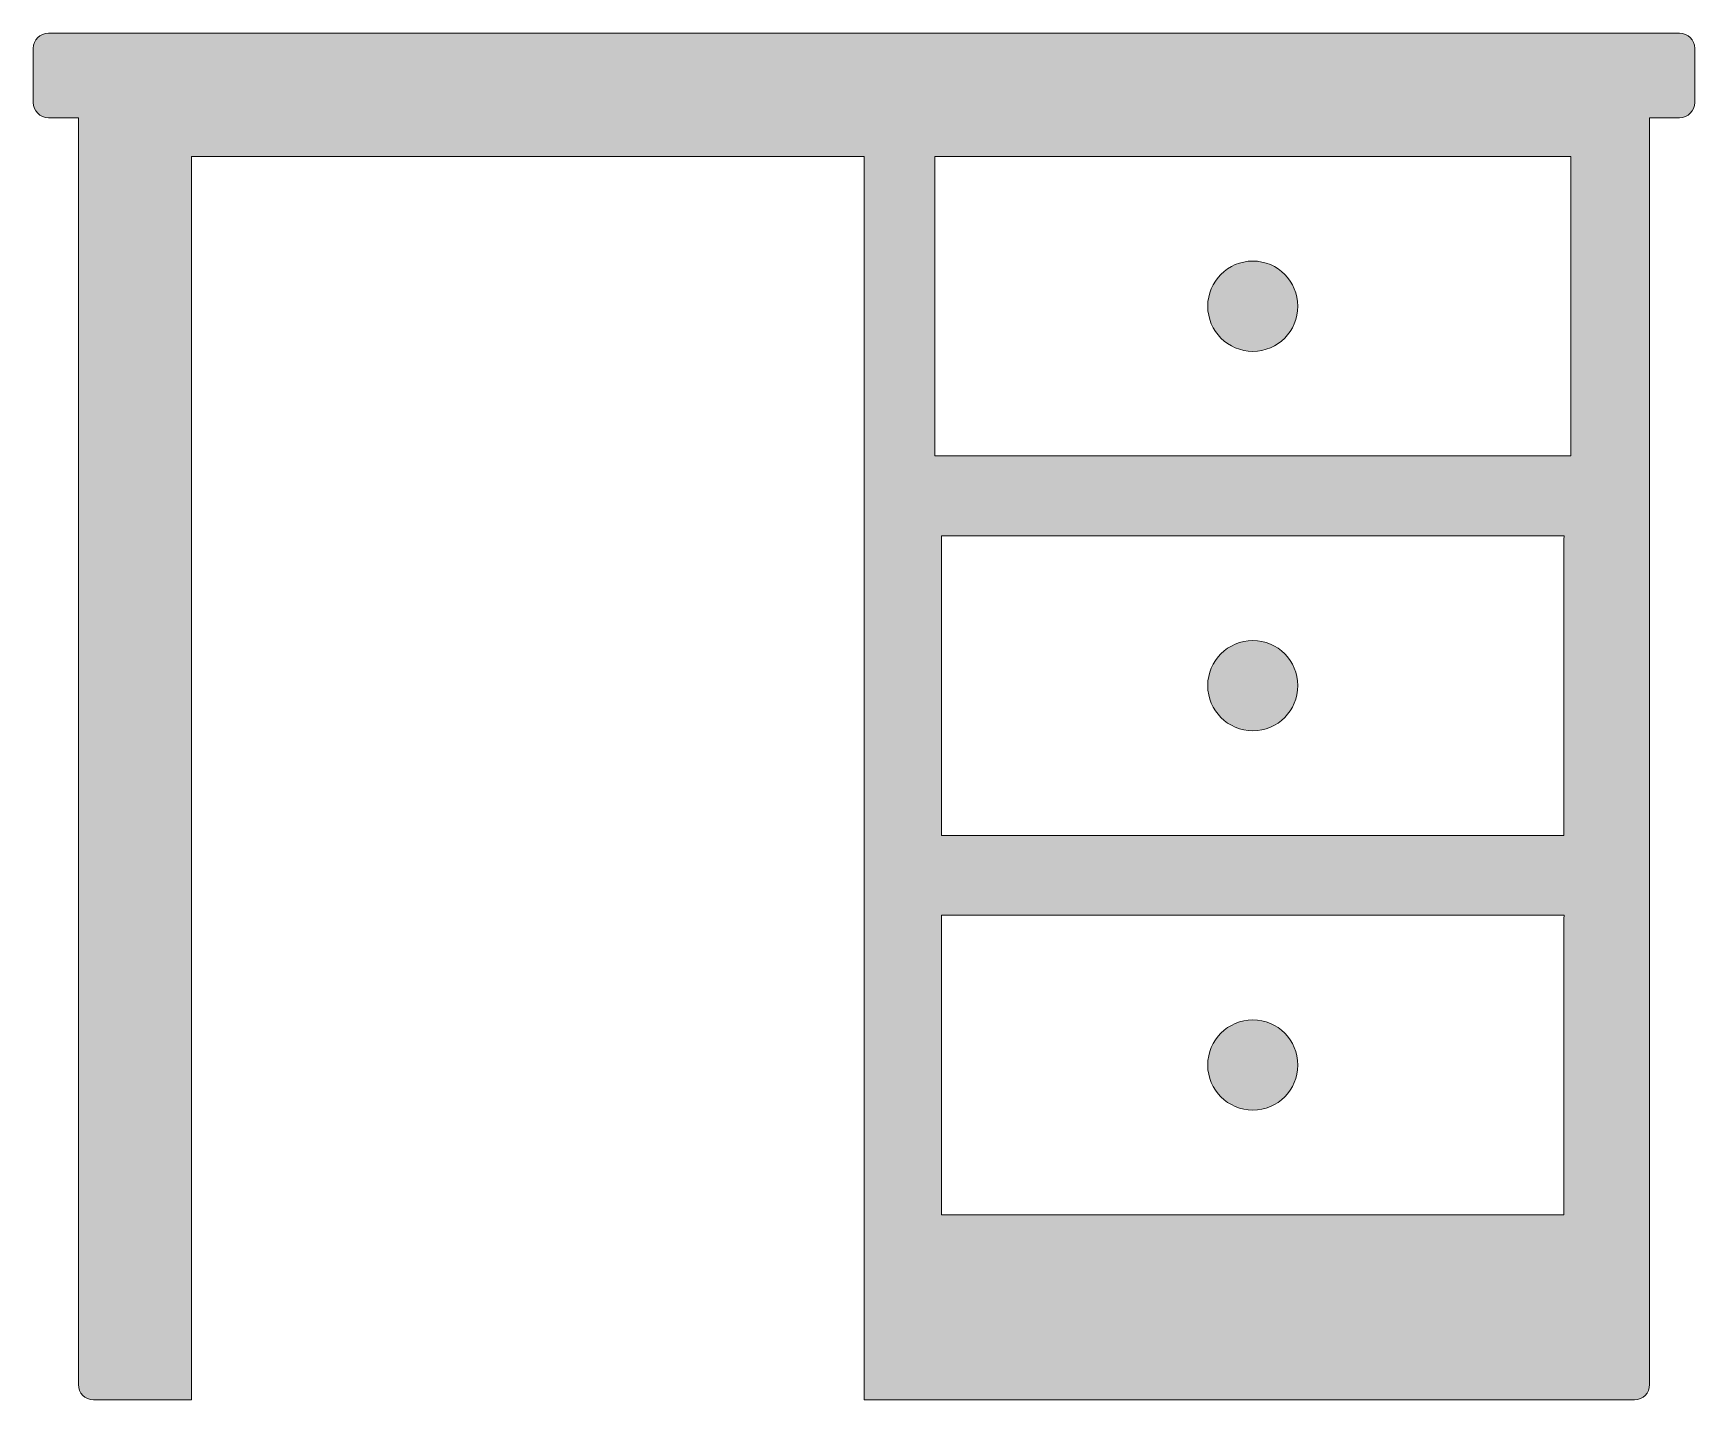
# Model space of a CAD drawing. Header units: inches. Extents: x 0 to 102, y 0 to 84.
import ezdxf

# ---------------------------------------------------------------- set-up
doc = ezdxf.new("R2010")
doc.units = ezdxf.units.IN
doc.header["$MEASUREMENT"] = 0
doc.layers.add('Layer 1', color=7, linetype='Continuous')

msp = doc.modelspace()

# ---------------------------------------------------------------- hatches: boundary and pattern name
at = {"layer": 'Layer 1', "true_color": 0xcce561}
h = msp.add_hatch(color=53, dxfattribs=at)
h.dxf.hatch_style = 2
edge = h.paths.add_edge_path()
edge.add_spline(control_points=[(100.67, 83.58), (100.67, 83.58), (0.93, 83.58), (0.93, 83.58), (0.42, 83.58), (0, 83.16), (0, 82.65), (0, 82.65), (0, 79.34), (0, 79.34), (0, 78.83), (0.42, 78.41), (0.93, 78.41), (0.93, 78.41), (2.76, 78.41), (2.76, 78.41), (2.76, 78.41), (2.76, 0.93), (2.76, 0.93), (2.76, 0.41), (3.17, 0), (3.68, 0), (3.68, 0), (9.67, 0), (9.67, 0), (9.67, 0), (9.67, 0.93), (9.67, 0.93), (9.67, 0.93), (9.67, 76.03), (9.67, 76.03), (9.67, 76.03), (50.8, 76.03), (50.8, 76.03), (50.8, 76.03), (50.8, 0.93), (50.8, 0.93), (50.8, 0.93), (50.8, 0), (50.8, 0), (50.8, 0), (97.92, 0), (97.92, 0), (98.43, 0), (98.84, 0.41), (98.84, 0.93), (98.84, 0.93), (98.84, 78.41), (98.84, 78.41), (98.84, 78.41), (100.67, 78.41), (100.67, 78.41), (101.18, 78.41), (101.6, 78.83), (101.6, 79.34), (101.6, 79.34), (101.6, 82.65), (101.6, 82.65), (101.6, 83.16), (101.18, 83.58), (100.67, 83.58)], knot_values=[0, 0, 0, 0, 1, 1, 1, 2, 2, 2, 3, 3, 3, 4, 4, 4, 5, 5, 5, 6, 6, 6, 7, 7, 7, 8, 8, 8, 9, 9, 9, 10, 10, 10, 11, 11, 11, 12, 12, 12, 13, 13, 13, 14, 14, 14, 15, 15, 15, 16, 16, 16, 17, 17, 17, 18, 18, 18, 19, 19, 19, 20, 20, 20, 20], degree=3, periodic=1)
edge = h.paths.add_edge_path()
edge.add_spline(control_points=[(93.6, 29.34), (93.6, 29.34), (93.6, 11.32), (93.6, 11.32), (93.6, 11.32), (55.54, 11.32), (55.54, 11.32), (55.54, 11.32), (55.54, 29.63), (55.54, 29.63), (55.54, 29.63), (93.62, 29.63), (93.62, 29.63), (93.6, 29.54), (93.6, 29.44), (93.6, 29.34)], knot_values=[0, 0, 0, 0, 1, 1, 1, 2, 2, 2, 3, 3, 3, 4, 4, 4, 5, 5, 5, 5], degree=3, periodic=1)
edge = h.paths.add_edge_path()
edge.add_spline(control_points=[(93.6, 52.54), (93.6, 52.54), (93.6, 34.52), (93.6, 34.52), (93.6, 34.52), (55.54, 34.52), (55.54, 34.52), (55.54, 34.52), (55.54, 52.83), (55.54, 52.83), (55.54, 52.83), (93.62, 52.83), (93.62, 52.83), (93.6, 52.74), (93.6, 52.64), (93.6, 52.54)], knot_values=[0, 0, 0, 0, 1, 1, 1, 2, 2, 2, 3, 3, 3, 4, 4, 4, 5, 5, 5, 5], degree=3, periodic=1)
edge = h.paths.add_edge_path()
edge.add_spline(control_points=[(94.02, 57.72), (94.02, 57.72), (55.14, 57.72), (55.14, 57.72), (55.14, 57.72), (55.14, 75.88), (55.14, 75.88), (55.14, 75.93), (55.14, 75.98), (55.14, 76.03), (55.14, 76.03), (94.02, 76.03), (94.02, 76.03), (94.02, 76.03), (94.02, 57.72), (94.02, 57.72)], knot_values=[0, 0, 0, 0, 1, 1, 1, 2, 2, 2, 3, 3, 3, 4, 4, 4, 5, 5, 5, 5], degree=3, periodic=1)
h = msp.add_hatch(color=53, dxfattribs=at)
h.dxf.hatch_style = 2
edge = h.paths.add_edge_path()
edge.add_spline(control_points=[(74.58, 64.12), (76.1, 64.12), (77.33, 65.36), (77.33, 66.88), (77.33, 68.4), (76.1, 69.64), (74.58, 69.64), (73.05, 69.64), (71.82, 68.4), (71.82, 66.88), (71.82, 65.36), (73.05, 64.12), (74.58, 64.12)], knot_values=[0, 0, 0, 0, 1, 1, 1, 2, 2, 2, 3, 3, 3, 4, 4, 4, 4], degree=3, periodic=1)
h = msp.add_hatch(color=53, dxfattribs=at)
h.dxf.hatch_style = 2
edge = h.paths.add_edge_path()
edge.add_spline(control_points=[(74.58, 40.92), (76.1, 40.92), (77.33, 42.15), (77.33, 43.68), (77.33, 45.2), (76.1, 46.43), (74.58, 46.43), (73.05, 46.43), (71.82, 45.2), (71.82, 43.68), (71.82, 42.15), (73.05, 40.92), (74.58, 40.92)], knot_values=[0, 0, 0, 0, 1, 1, 1, 2, 2, 2, 3, 3, 3, 4, 4, 4, 4], degree=3, periodic=1)
h = msp.add_hatch(color=53, dxfattribs=at)
h.dxf.hatch_style = 2
edge = h.paths.add_edge_path()
edge.add_spline(control_points=[(74.58, 17.72), (76.1, 17.72), (77.33, 18.95), (77.33, 20.47), (77.33, 22), (76.1, 23.23), (74.58, 23.23), (73.05, 23.23), (71.82, 22), (71.82, 20.47), (71.82, 18.95), (73.05, 17.72), (74.58, 17.72)], knot_values=[0, 0, 0, 0, 1, 1, 1, 2, 2, 2, 3, 3, 3, 4, 4, 4, 4], degree=3, periodic=1)

# ---------------------------------------------------------------- linework, layer by layer
at = {"layer": 'Layer 1', "lineweight": 0}
for points, knots in [([(100.67, 83.58), (100.67, 83.58), (0.93, 83.58), (0.93, 83.58), (0.42, 83.58), (0, 83.16), (0, 82.65), (0, 82.65), (0, 79.34), (0, 79.34), (0, 78.83), (0.42, 78.41), (0.93, 78.41), (0.93, 78.41), (2.76, 78.41), (2.76, 78.41), (2.76, 78.41), (2.76, 0.93), (2.76, 0.93), (2.76, 0.41), (3.17, 0), (3.68, 0), (3.68, 0), (9.67, 0), (9.67, 0), (9.67, 0), (9.67, 0.93), (9.67, 0.93), (9.67, 0.93), (9.67, 76.03), (9.67, 76.03), (9.67, 76.03), (50.8, 76.03), (50.8, 76.03), (50.8, 76.03), (50.8, 0.93), (50.8, 0.93), (50.8, 0.93), (50.8, 0), (50.8, 0), (50.8, 0), (97.92, 0), (97.92, 0), (98.43, 0), (98.84, 0.41), (98.84, 0.93), (98.84, 0.93), (98.84, 78.41), (98.84, 78.41), (98.84, 78.41), (100.67, 78.41), (100.67, 78.41), (101.18, 78.41), (101.6, 78.83), (101.6, 79.34), (101.6, 79.34), (101.6, 82.65), (101.6, 82.65), (101.6, 83.16), (101.18, 83.58), (100.67, 83.58)], [0, 0, 0, 0, 1, 1, 1, 2, 2, 2, 3, 3, 3, 4, 4, 4, 5, 5, 5, 6, 6, 6, 7, 7, 7, 8, 8, 8, 9, 9, 9, 10, 10, 10, 11, 11, 11, 12, 12, 12, 13, 13, 13, 14, 14, 14, 15, 15, 15, 16, 16, 16, 17, 17, 17, 18, 18, 18, 19, 19, 19, 20, 20, 20, 20]), ([(94.02, 57.72), (94.02, 57.72), (55.14, 57.72), (55.14, 57.72), (55.14, 57.72), (55.14, 75.88), (55.14, 75.88), (55.14, 75.93), (55.14, 75.98), (55.14, 76.03), (55.14, 76.03), (94.02, 76.03), (94.02, 76.03), (94.02, 76.03), (94.02, 57.72), (94.02, 57.72)], [0, 0, 0, 0, 1, 1, 1, 2, 2, 2, 3, 3, 3, 4, 4, 4, 5, 5, 5, 5]), ([(74.58, 64.12), (76.1, 64.12), (77.33, 65.36), (77.33, 66.88), (77.33, 68.4), (76.1, 69.64), (74.58, 69.64), (73.05, 69.64), (71.82, 68.4), (71.82, 66.88), (71.82, 65.36), (73.05, 64.12), (74.58, 64.12)], [0, 0, 0, 0, 1, 1, 1, 2, 2, 2, 3, 3, 3, 4, 4, 4, 4]), ([(93.6, 52.54), (93.6, 52.54), (93.6, 34.52), (93.6, 34.52), (93.6, 34.52), (55.54, 34.52), (55.54, 34.52), (55.54, 34.52), (55.54, 52.83), (55.54, 52.83), (55.54, 52.83), (93.62, 52.83), (93.62, 52.83), (93.6, 52.74), (93.6, 52.64), (93.6, 52.54)], [0, 0, 0, 0, 1, 1, 1, 2, 2, 2, 3, 3, 3, 4, 4, 4, 5, 5, 5, 5]), ([(74.58, 40.92), (76.1, 40.92), (77.33, 42.15), (77.33, 43.68), (77.33, 45.2), (76.1, 46.43), (74.58, 46.43), (73.05, 46.43), (71.82, 45.2), (71.82, 43.68), (71.82, 42.15), (73.05, 40.92), (74.58, 40.92)], [0, 0, 0, 0, 1, 1, 1, 2, 2, 2, 3, 3, 3, 4, 4, 4, 4]), ([(93.6, 29.34), (93.6, 29.34), (93.6, 11.32), (93.6, 11.32), (93.6, 11.32), (55.54, 11.32), (55.54, 11.32), (55.54, 11.32), (55.54, 29.63), (55.54, 29.63), (55.54, 29.63), (93.62, 29.63), (93.62, 29.63), (93.6, 29.54), (93.6, 29.44), (93.6, 29.34)], [0, 0, 0, 0, 1, 1, 1, 2, 2, 2, 3, 3, 3, 4, 4, 4, 5, 5, 5, 5]), ([(74.58, 17.72), (76.1, 17.72), (77.33, 18.95), (77.33, 20.47), (77.33, 22), (76.1, 23.23), (74.58, 23.23), (73.05, 23.23), (71.82, 22), (71.82, 20.47), (71.82, 18.95), (73.05, 17.72), (74.58, 17.72)], [0, 0, 0, 0, 1, 1, 1, 2, 2, 2, 3, 3, 3, 4, 4, 4, 4])]:
    msp.add_open_spline(points, degree=3, knots=knots, dxfattribs=at)

doc.saveas('drawing.dxf')
